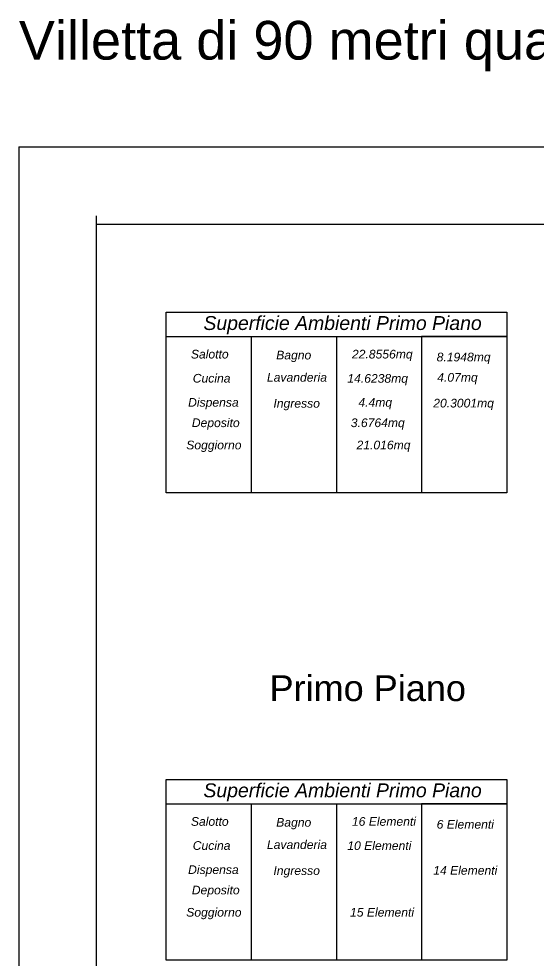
# Model space of a CAD drawing. Header units: millimetres. Extents: x 1251.1 to 1334.1, y 1577.6 to 1641.3.
# Drawn here: x 1251.08 to 1271.19, y 1604.82 to 1641.29 of the extents above; entities that cross this region are included whole.
import ezdxf

# ---------------------------------------------------------------- set-up
doc = ezdxf.new("R2010")
doc.units = ezdxf.units.MM
doc.linetypes.add('ACAD_ISO02W100', pattern=[15, 12, -3])
doc.layers.add('MURATURA', color=140, linetype='Continuous')
doc.layers.add('TABELLE', color=7, linetype='Continuous')
doc.styles.add('fm-studio_50', font='Arial Italic.ttf', dxfattribs={"height": 10})
doc.styles.get("Standard").update_dxf_attribs({"font": 'Arial.ttf'})

msp = doc.modelspace()

# ---------------------------------------------------------------- linework, layer by layer
at = {"layer": 'MURATURA'}
for p, q in [((1251.079, 1636.333), (1251.079, 1582.105)), ((1251.079, 1636.333), (1334.125, 1636.333)), ((1254.079, 1633.655), (1254.079, 1585.105)), ((1254.079, 1633.333), (1331.125, 1633.333))]:
    msp.add_line(p, q, dxfattribs=at)
at = {"layer": 'TABELLE', "linetype": 'Continuous'}
for p, q in [((1256.784, 1628.986), (1269.976, 1628.986)), ((1256.784, 1610.883), (1269.976, 1610.883))]:
    msp.add_line(p, q, dxfattribs=at)
at = {"layer": 'TABELLE', "linetype": 'ACAD_ISO02W100'}
for p, q in [((1256.784, 1628.986), (1263.38, 1628.986)), ((1256.784, 1628.986), (1260.082, 1628.986)), ((1260.082, 1628.986), (1260.082, 1622.925)), ((1263.38, 1628.986), (1263.38, 1622.925)), ((1263.38, 1628.986), (1269.976, 1628.986)), ((1269.976, 1628.986), (1266.678, 1628.986)), ((1266.678, 1628.986), (1266.678, 1622.925)), ((1256.784, 1610.883), (1263.38, 1610.883)), ((1256.784, 1610.883), (1260.082, 1610.883)), ((1260.082, 1610.883), (1260.082, 1604.822)), ((1263.38, 1610.883), (1263.38, 1604.822)), ((1263.38, 1610.883), (1269.976, 1610.883)), ((1269.976, 1610.883), (1266.678, 1610.883)), ((1266.678, 1610.883), (1266.678, 1604.822))]:
    msp.add_line(p, q, dxfattribs=at)
at = {"layer": 'TABELLE', "linetype": 'Continuous'}
for points in [[(1256.784, 1629.921), (1269.976, 1629.921), (1269.976, 1622.925), (1256.784, 1622.925)], [(1256.784, 1611.818), (1269.976, 1611.818), (1269.976, 1604.822), (1256.784, 1604.822)]]:
    msp.add_lwpolyline(points, close=True, dxfattribs=at)

# ---------------------------------------------------------------- texts
at = {"layer": 'MURATURA', "linetype": 'ACAD_ISO02W100', "attachment_point": 1}
for s, width, insert, char_height in [('Villetta di 90 metri quadri a due piani', 49.88956, (1251.079, 1641.211), 1.5), ('Primo Piano', 9.60837, (1260.789, 1615.86), 1)]:
    msp.add_mtext_dynamic_manual_height_columns(s, width=width, gutter_width=12.5, heights=[0], dxfattribs=dict(at, insert=insert, char_height=char_height))
at = {"layer": 'TABELLE', "linetype": 'Continuous', "style": 'fm-studio_50'}
for s, height, p in [('Superficie Ambienti Primo Piano', 0.53811, (1258.229, 1629.236)), ('Salotto', 0.3363, (1257.743, 1628.132)), ('Bagno', 0.3363, (1261.048, 1628.096)), ('22.8556mq', 0.3363, (1263.981, 1628.132)), ('8.1948mq', 0.3363, (1267.262, 1628.02)), ('Cucina', 0.3363, (1257.815, 1627.198)), ('Lavanderia', 0.3363, (1260.689, 1627.233)), ('14.6238mq', 0.3363, (1263.802, 1627.193)), ('4.07mq', 0.3363, (1267.285, 1627.233)), ('Dispensa', 0.3363, (1257.635, 1626.264)), ('Ingresso', 0.3363, (1260.94, 1626.227)), ('4.4mq', 0.3363, (1264.231, 1626.264)), ('20.3001mq', 0.3363, (1267.13, 1626.235)), ('Deposito', 0.3363, (1257.779, 1625.474)), ('3.6764mq', 0.3363, (1263.936, 1625.474)), ('Soggiorno', 0.3363, (1257.563, 1624.612)), ('21.016mq', 0.3363, (1264.159, 1624.612)), ('Superficie Ambienti Primo Piano', 0.53811, (1258.229, 1611.133)), ('Salotto', 0.3363, (1257.743, 1610.028)), ('Bagno', 0.3363, (1261.048, 1609.993)), ('16 Elementi', 0.33632, (1263.981, 1610.028)), ('6 Elementi', 0.3363, (1267.262, 1609.917)), ('Cucina', 0.3363, (1257.815, 1609.095)), ('Lavanderia', 0.3363, (1260.689, 1609.13)), ('10 Elementi', 0.33632, (1263.802, 1609.09)), ('Dispensa', 0.3363, (1257.635, 1608.161)), ('Ingresso', 0.3363, (1260.94, 1608.124)), ('14 Elementi', 0.33632, (1267.13, 1608.132)), ('Deposito', 0.3363, (1257.779, 1607.371)), ('Soggiorno', 0.3363, (1257.563, 1606.509)), ('15 Elementi', 0.33632, (1263.907, 1606.509))]:
    msp.add_text(s, height=height, dxfattribs=at).set_placement(p)

doc.saveas('drawing.dxf')
